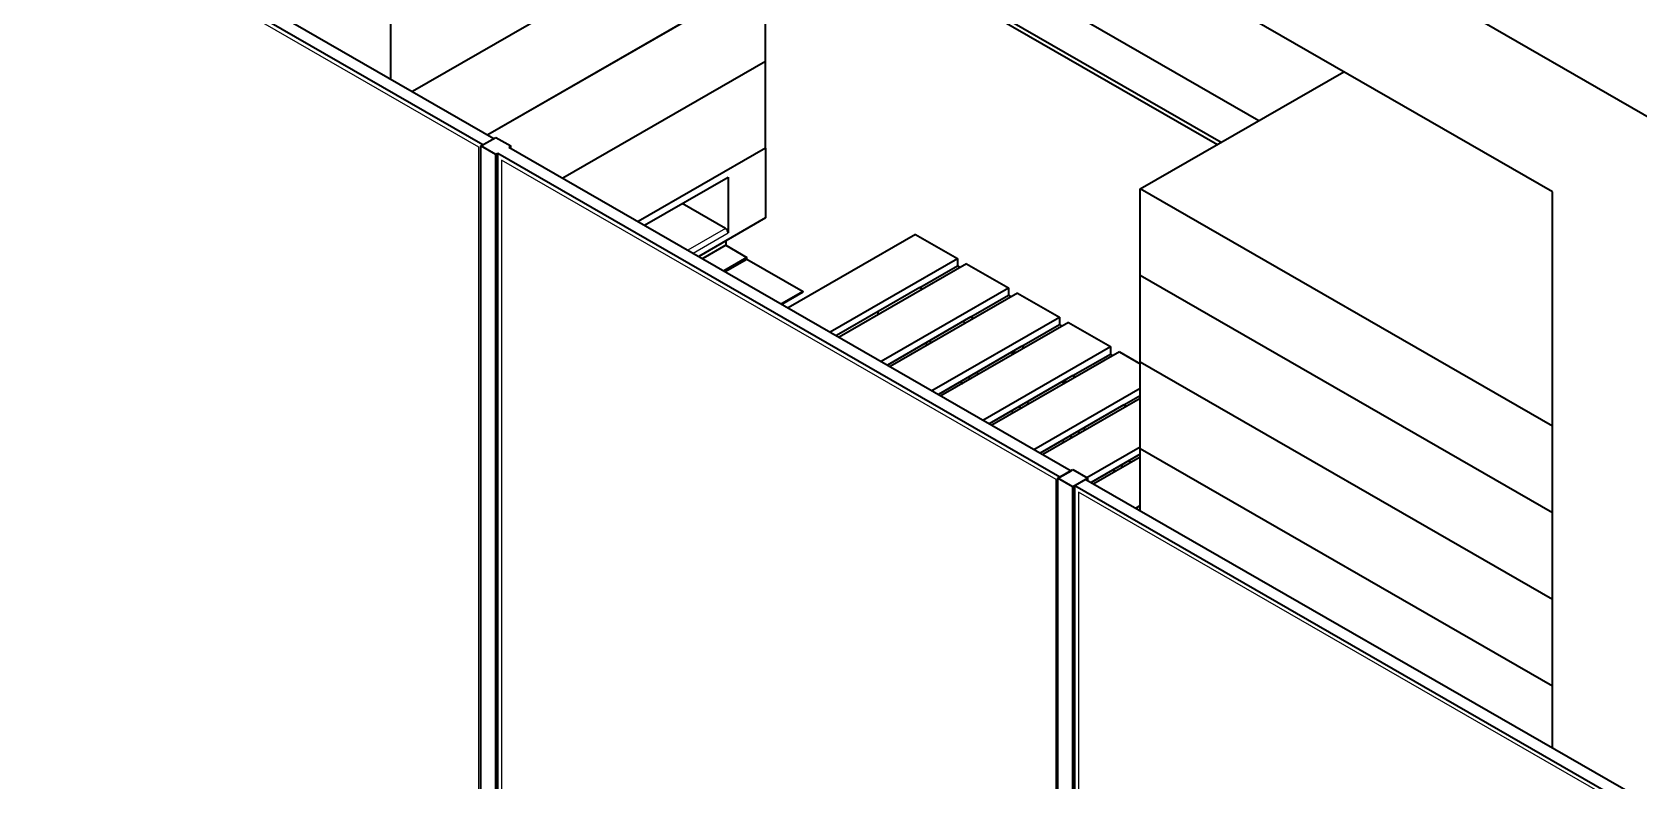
# Model space of a CAD drawing. Header units: millimetres. Extents: x 0 to 84100, y 0 to 59400.
# Drawn here: x 59132 to 62165, y 19822 to 21235 of the extents above; entities that cross this region are included whole.
import ezdxf

# ---------------------------------------------------------------- set-up
doc = ezdxf.new("R2010")
doc.units = ezdxf.units.MM
doc.header["$LTSCALE"] = 100
doc.layers.add('Visible (ISO)', color=7, linetype='Continuous', lineweight=35)
doc.layers.add('Visible Narrow (ISO)', color=7, linetype='Continuous', lineweight=25)

msp = doc.modelspace()

# ---------------------------------------------------------------- linework, layer by layer
at = {"layer": 'Visible (ISO)'}
for p, q in [((62213.72, 21056.92), (46374.53, 30178.1)), ((62001.59, 20933.81), (57004.7, 23811.33)), ((59982.8, 21022.59), (58922.14, 21633.38)), ((58943.35, 21645.6), (60004.01, 21034.8)), ((61447.19, 21068.2), (60516.67, 21604.05)), ((60516.67, 21507.06), (59850.29, 21123.32)), ((60516.67, 21507.05), (59850.3, 21123.32)), ((60516.67, 21522.61), (61376.48, 21027.48)), ((60516.67, 21514.44), (61369.38, 21023.39)), ((60516.67, 21343.55), (59992.27, 21041.57)), ((60516.67, 21343.54), (59992.28, 21041.56)), ((60516.67, 21180.03), (60516.67, 21343.54)), ((59809.56, 21146.78), (59809.56, 21263.38)), ((60516.67, 21180.03), (60134.25, 20959.81)), ((60516.67, 21180.02), (60134.25, 20959.8)), ((60516.66, 21180.02), (60516.67, 21180.02)), ((60516.67, 21016.51), (60516.67, 21180.02)), ((61223.77, 20939.54), (61607.71, 21160.63)), ((59979.26, 21020.55), (60007.55, 21036.84)), ((60007.55, 21004.26), (59979.26, 21020.55)), ((59979.26, 19146.73), (59979.26, 21020.55)), ((59982.8, 21022.59), (60004.01, 21034.8)), ((60007.55, 21036.84), (60035.83, 21020.55)), ((60035.83, 21020.55), (60032.3, 21018.52)), ((60032.3, 21018.52), (61092.96, 20407.72)), ((60035.83, 21016.48), (60035.83, 21020.55)), ((60516.67, 21016.51), (60276.22, 20878.05)), ((60516.67, 21016.51), (60516.67, 20884.89)), ((60011.08, 21006.3), (60007.55, 21004.26)), ((60007.55, 19130.45), (60007.55, 21004.26)), ((61071.74, 20395.51), (60011.08, 21006.3)), ((60011.08, 19207.7), (60011.08, 21006.3)), ((60288.29, 20871.1), (60445.95, 20961.89)), ((60445.95, 20961.89), (60445.95, 20856.43)), ((62001.59, 20491.62), (61223.77, 20939.54)), ((61223.77, 20776.03), (61223.77, 20939.54)), ((62001.59, 19884.48), (62001.59, 20933.81)), ((60441, 20865), (60359.35, 20912.02)), ((60516.67, 20884.89), (60390.51, 20812.24)), ((60441.71, 20833.21), (60397.9, 20807.98)), ((60441.71, 20841.72), (60441.71, 20833.21)), ((60441.71, 20833.21), (60481.31, 20810.41)), ((60799.51, 20853.63), (60559.07, 20715.17)), ((60799.51, 20853.63), (60878.7, 20808.03)), ((60481.31, 20810.41), (60437.5, 20785.18)), ((60440.33, 20783.54), (60481.31, 20807.14)), ((60481.31, 20807.14), (60481.31, 20810.41)), ((60481.31, 20807.14), (60587.38, 20746.06)), ((60638.26, 20669.56), (60878.7, 20808.03)), ((60878.7, 20808.03), (60878.7, 20794.13)), ((60895.67, 20798.25), (60655.23, 20659.79)), ((60807.99, 20753.41), (60878.7, 20794.13)), ((60878.7, 20794.13), (60883.61, 20791.3)), ((60895.67, 20798.25), (60974.87, 20752.65)), ((62001.59, 20328.11), (61223.77, 20776.03)), ((62001.59, 20328.1), (61223.77, 20776.02)), ((61223.77, 20612.51), (61223.77, 20776.02)), ((61223.77, 20776.02), (61223.78, 20776.02)), ((60587.38, 20746.06), (60546.4, 20722.46)), ((60547.11, 20722.06), (60587.38, 20745.24)), ((60587.38, 20745.24), (60587.38, 20746.06)), ((60807.99, 20753.41), (60650.33, 20662.62)), ((60734.43, 20614.19), (60974.87, 20752.65)), ((60991.84, 20742.87), (60751.4, 20604.41)), ((60812.9, 20750.58), (60807.99, 20753.41)), ((60974.87, 20752.65), (60974.87, 20738.75)), ((60991.84, 20742.87), (61071.04, 20697.27)), ((60904.16, 20698.03), (60974.87, 20738.75)), ((60974.87, 20738.75), (60979.77, 20735.93)), ((60728.8, 20702.16), (60728.8, 20707.8)), ((60904.16, 20698.03), (60746.5, 20607.24)), ((60830.59, 20558.81), (61071.04, 20697.27)), ((61088.01, 20687.5), (60847.57, 20549.03)), ((60888.54, 20689.04), (60893.45, 20686.21)), ((60909.06, 20695.21), (60904.16, 20698.03)), ((61000.33, 20642.65), (61071.04, 20683.37)), ((61071.04, 20697.27), (61071.04, 20683.37)), ((61071.04, 20683.37), (61075.94, 20680.55)), ((61088.01, 20687.5), (61167.2, 20641.89)), ((60827.79, 20648.41), (60827.79, 20654.05)), ((60817.56, 20648.16), (60822.46, 20645.34)), ((61000.33, 20642.65), (60842.66, 20551.86)), ((60926.76, 20503.43), (61167.2, 20641.89)), ((61184.17, 20632.12), (60943.73, 20493.66)), ((60981.53, 20631.83), (60986.43, 20629)), ((60984.71, 20633.66), (60989.61, 20630.83)), ((61005.23, 20639.83), (61000.33, 20642.65)), ((61096.49, 20587.27), (61167.2, 20627.99)), ((61167.2, 20641.89), (61167.2, 20627.99)), ((61167.2, 20627.99), (61172.11, 20625.17)), ((61184.17, 20632.12), (61223.77, 20609.32)), ((60913.72, 20592.78), (60918.63, 20589.96)), ((62001.59, 20164.6), (61223.77, 20612.51)), ((61223.77, 20612.5), (61223.78, 20612.51)), ((62001.59, 20164.59), (61223.77, 20612.5)), ((61223.77, 20448.99), (61223.77, 20612.5)), ((60883.64, 20575.45), (60888.54, 20572.63)), ((60903.01, 20580.96), (60898.11, 20583.79)), ((61096.49, 20587.27), (60938.83, 20496.48)), ((61022.93, 20448.05), (61223.77, 20563.71)), ((61077.7, 20576.45), (61082.6, 20573.63)), ((61080.88, 20578.28), (61085.78, 20575.46)), ((61101.4, 20584.45), (61096.49, 20587.27)), ((60999.18, 20525.59), (60994.27, 20528.41)), ((61009.89, 20537.4), (61014.79, 20534.58)), ((61192.66, 20531.89), (61035, 20441.1)), ((61223.77, 20544.16), (61039.9, 20438.28)), ((61192.66, 20531.89), (61223.77, 20549.81)), ((61197.56, 20529.07), (61192.66, 20531.89)), ((60979.8, 20520.08), (60984.71, 20517.25)), ((61095.34, 20470.21), (61090.44, 20473.03)), ((61106.06, 20482.02), (61110.96, 20479.2)), ((61117.71, 20488.73), (61117.71, 20483.08)), ((61075.97, 20464.7), (61080.87, 20461.87)), ((61122.63, 20394.71), (61223.77, 20452.95)), ((61223.77, 20439.05), (61131.16, 20385.72)), ((62001.59, 20001.08), (61223.77, 20448.99)), ((62001.59, 20001.07), (61223.77, 20448.99)), ((61223.77, 20332.39), (61223.77, 20448.99)), ((61223.77, 20448.99), (61223.78, 20448.99)), ((61068.21, 20393.47), (61096.49, 20409.76)), ((61071.74, 20395.51), (61092.96, 20407.72)), ((61096.49, 20409.76), (61124.78, 20393.47)), ((61223.77, 20433.41), (61136.06, 20382.9)), ((61172.14, 20409.32), (61177.04, 20406.49)), ((61191.51, 20414.83), (61186.61, 20417.65)), ((61202.22, 20426.64), (61207.13, 20423.82)), ((61096.49, 20377.18), (61068.21, 20393.47)), ((61068.21, 18519.65), (61068.21, 20393.47)), ((61124.78, 20393.47), (61096.49, 20377.18)), ((61096.49, 18503.37), (61096.49, 20377.18)), ((61121.24, 20391.44), (61100.03, 20379.22)), ((61100.03, 18580.62), (61100.03, 20379.22)), ((62160.69, 19768.43), (61100.03, 20379.22)), ((61121.24, 20391.44), (62181.9, 19780.64)), ((61124.78, 20389.4), (61124.78, 20393.47)), ((61215.26, 20337.29), (61223.77, 20342.19))]:
    msp.add_line(p, q, dxfattribs=at)
msp.add_ellipse((60441, 20859.28), major_axis=(3.49, -6.07), ratio=0.5780931, start_param=0.7873319, end_param=2.3581282, dxfattribs=at)
at = {"layer": 'Visible Narrow (ISO)'}
for p, q in [((59975.73, 21018.49), (58929.21, 21621.13)), ((59975.73, 19236.23), (59975.73, 21018.49)), ((60018.15, 20994.05), (60018.15, 19211.8)), ((61064.67, 20391.4), (60018.15, 20994.05)), ((60441, 20865), (60369.94, 20824.08)), ((60379.86, 20818.37), (60445.95, 20856.43)), ((60979.49, 20630.65), (60984.39, 20627.83)), ((61075.65, 20575.27), (61080.56, 20572.45)), ((61064.67, 18609.15), (61064.67, 20391.4)), ((61107.1, 20366.97), (61107.1, 18584.72)), ((62153.62, 19764.32), (61107.1, 20366.97))]:
    msp.add_line(p, q, dxfattribs=at)

doc.saveas('drawing.dxf')
